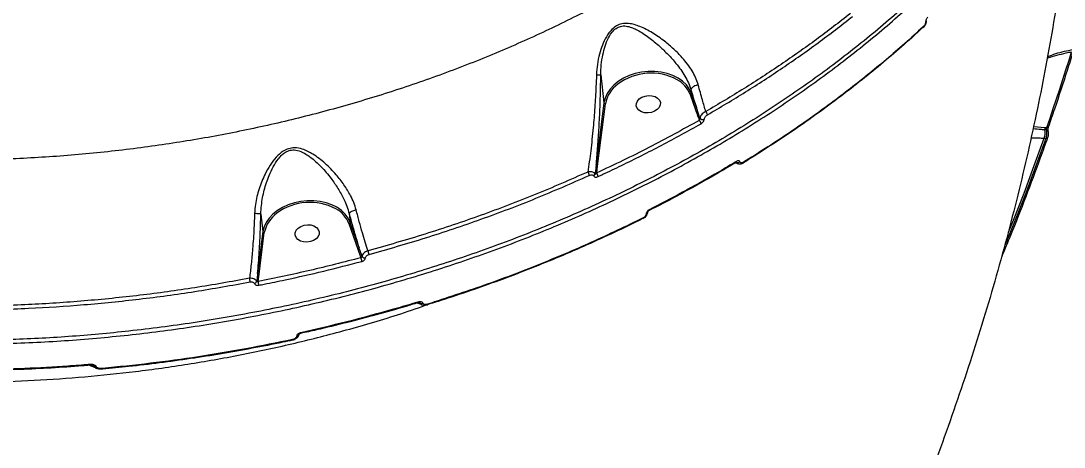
# Model space of a CAD drawing. Header units: millimetres. Extents: x -6028 to 5958, y -6064 to 4137.
# Drawn here: x 1973.4 to 2359.5, y -1547.2 to -1389.4 of the extents above; entities that cross this region are included whole.
import ezdxf

# ---------------------------------------------------------------- set-up
doc = ezdxf.new("R2010")
doc.units = ezdxf.units.MM
for name, color, linetype in [('DIKOM_ОБЪЕКТ', 7, 'Continuous'), ('DIKOM_РАЗМЕР_ЗОНА', 7, 'Continuous'), ('DIKOM_РАЗМЕР_ОБЪЕКТА', 7, 'Continuous')]:
    doc.layers.add(name, color=color, linetype=linetype)
doc.styles.add('style1', font='arial.ttf', dxfattribs={"width": 0.8})
doc.dimstyles.new('1-50', dxfattribs={"dimtxt": 300, "dimasz": 200, "dimexe": 100, "dimexo": 0, "dimgap": 100, "dimtad": 1, "dimtxsty": 'style1', "dimcen": 200, "dimclrd": 7, "dimclre": 7, "dimclrt": 7, "dimadec": 1, "dimazin": 2, "dimtfac": 1, "dimtmove": 0, "dimatfit": 2, "dimfxl": 0, "dimlwd": 25, "dimlwe": 18, "dimarcsym": 0})

# ---------------------------------------------------------------- blocks, each defined once
blk = doc.blocks.new('*D9')
at = {"layer": 'Defpoints', "color": 0, "transparency": 16777216}
for p in [(-6027.56, 1459.58), (4556.58, 1382.7), (4556.58, -5964.37)]:
    blk.add_point(p, dxfattribs=at)
at = {"layer": 'DIKOM_РАЗМЕР_ЗОНА', "color": 7, "lineweight": 18, "transparency": 16777216}
for p, q in [((-6027.56, 1459.58), (-6027.56, -6064.37)), ((4556.58, 1382.7), (4556.58, -6064.37))]:
    blk.add_line(p, q, dxfattribs=at)
at = {"layer": 'DIKOM_РАЗМЕР_ЗОНА', "color": 7, "lineweight": 25, "transparency": 16777216}
blk.add_line((-5827.56, -5964.37), (4356.58, -5964.37), dxfattribs=at)
at = {"layer": 'DIKOM_РАЗМЕР_ЗОНА', "color": 7, "transparency": 16777216}
for points in [[(-5827.56, -5931.03), (-5827.56, -5997.7), (-6027.56, -5964.37)], [(4356.58, -5931.03), (4356.58, -5997.7), (4556.58, -5964.37)]]:
    blk.add_solid(points, dxfattribs=at)
at = {"layer": 'DIKOM_РАЗМЕР_ЗОНА', "color": 7, "transparency": 16777216, "insert": (157.08, -5711.2), "char_height": 300, "attachment_point": 5, "style": 'style1'}
blk.add_mtext('10600', dxfattribs=at)
blk = doc.blocks.new('*D10')
at = {"layer": 'Defpoints', "color": 0, "transparency": 16777216}
for p in [(1555.59, 4137.49), (5858.35, 4137.49), (1555.59, -4898.38)]:
    blk.add_point(p, dxfattribs=at)
at = {"layer": 'DIKOM_РАЗМЕР_ЗОНА', "color": 7, "lineweight": 18, "transparency": 16777216}
for p, q in [((1555.59, 4137.49), (5958.35, 4137.49)), ((1555.59, -4898.38), (5958.35, -4898.38))]:
    blk.add_line(p, q, dxfattribs=at)
at = {"layer": 'DIKOM_РАЗМЕР_ЗОНА', "color": 7, "lineweight": 25, "transparency": 16777216}
blk.add_line((5858.35, -4698.38), (5858.35, 3937.49), dxfattribs=at)
at = {"layer": 'DIKOM_РАЗМЕР_ЗОНА', "color": 7, "transparency": 16777216}
for points in [[(5825.01, 3937.49), (5891.68, 3937.49), (5858.35, 4137.49)], [(5825.01, -4698.38), (5891.68, -4698.38), (5858.35, -4898.38)]]:
    blk.add_solid(points, dxfattribs=at)
at = {"layer": 'DIKOM_РАЗМЕР_ЗОНА', "color": 7, "transparency": 16777216, "insert": (5605.17, 52.12), "char_height": 300, "attachment_point": 5, "rotation": 90, "style": 'style1'}
blk.add_mtext('9050', dxfattribs=at)
blk = doc.blocks.new('*D11')
at = {"layer": 'Defpoints', "color": 0, "transparency": 16777216}
for p in [(259.43, 2965.58), (1920.55, -3002.33), (4022.59, -3002.33)]:
    blk.add_point(p, dxfattribs=at)
at = {"layer": 'DIKOM_РАЗМЕР_ОБЪЕКТА', "color": 7, "lineweight": 18, "transparency": 16777216}
for p, q in [((259.43, 2965.58), (4122.59, 2965.58)), ((1920.55, -3002.33), (4122.59, -3002.33))]:
    blk.add_line(p, q, dxfattribs=at)
at = {"layer": 'DIKOM_РАЗМЕР_ОБЪЕКТА', "color": 7, "lineweight": 25, "transparency": 16777216}
blk.add_line((4022.59, 2765.58), (4022.59, -2802.33), dxfattribs=at)
at = {"layer": 'DIKOM_РАЗМЕР_ОБЪЕКТА', "color": 7, "transparency": 16777216}
for points in [[(3989.25, 2765.58), (4055.92, 2765.58), (4022.59, 2965.58)], [(3989.25, -2802.33), (4055.92, -2802.33), (4022.59, -3002.33)]]:
    blk.add_solid(points, dxfattribs=at)
at = {"layer": 'DIKOM_РАЗМЕР_ОБЪЕКТА', "color": 7, "transparency": 16777216, "insert": (3769.41, -24.42), "char_height": 300, "attachment_point": 5, "rotation": 90, "style": 'style1'}
blk.add_mtext('6000', dxfattribs=at)
blk = doc.blocks.new('*D12')
at = {"layer": 'Defpoints', "color": 0, "transparency": 16777216}
for p in [(3056.58, 1987.9), (-4027.97, 676.5), (3056.58, -3714.77)]:
    blk.add_point(p, dxfattribs=at)
at = {"layer": 'DIKOM_РАЗМЕР_ОБЪЕКТА', "color": 7, "lineweight": 18, "transparency": 16777216}
for p, q in [((3056.58, 1987.9), (3056.58, -3814.77)), ((-4027.97, 676.5), (-4027.97, -3814.77))]:
    blk.add_line(p, q, dxfattribs=at)
at = {"layer": 'DIKOM_РАЗМЕР_ОБЪЕКТА', "color": 7, "lineweight": 25, "transparency": 16777216}
blk.add_line((-3827.97, -3714.77), (2856.58, -3714.77), dxfattribs=at)
at = {"layer": 'DIKOM_РАЗМЕР_ОБЪЕКТА', "color": 7, "transparency": 16777216}
for points in [[(-3827.97, -3681.44), (-3827.97, -3748.11), (-4027.97, -3714.77)], [(2856.58, -3681.44), (2856.58, -3748.11), (3056.58, -3714.77)]]:
    blk.add_solid(points, dxfattribs=at)
at = {"layer": 'DIKOM_РАЗМЕР_ОБЪЕКТА', "color": 7, "transparency": 16777216, "insert": (20, -3461.6), "char_height": 300, "attachment_point": 5, "style": 'style1'}
blk.add_mtext('7100', dxfattribs=at)

msp = doc.modelspace()

# ---------------------------------------------------------------- linework, layer by layer
at = {"layer": 'DIKOM_ОБЪЕКТ', "color": 7, "linetype": 'Continuous', "lineweight": 15}
for p, q in [((2307.227, -1391.871), (2307.254, -1391.847)), ((2187.995, -1409.367), (2189.179, -1419.676)), ((2221.062, -1416.589), (2222.916, -1421.935)), ((2221.363, -1414.881), (2221.363, -1414.883)), ((2221.363, -1414.883), (2221.506, -1416.128)), ((2223.361, -1421.474), (2221.506, -1416.128)), ((2189.179, -1419.676), (2186.286, -1442.776)), ((2186.823, -1443.129), (2189.715, -1420.03)), ((2352.421, -1428.993), (2348.128, -1428.566)), ((2352.358, -1429.635), (2352.894, -1429.686)), ((2352.885, -1429.036), (2352.421, -1428.993)), ((2353.501, -1430.082), (2353.505, -1430.101)), ((2352.046, -1432.848), (2352.648, -1432.904)), ((2186.482, -1445.692), (2186.823, -1443.129)), ((2238.204, -1441.69), (2238.333, -1441.748)), ((2062.208, -1460.888), (2062.957, -1467.405)), ((2094.89, -1460.685), (2095.268, -1463.977)), ((2094.824, -1464.438), (2098.106, -1473.901)), ((2098.55, -1473.44), (2095.268, -1463.977)), ((2062.957, -1467.405), (2061.023, -1482.847)), ((2061.56, -1483.2), (2063.493, -1467.762)), ((2098.106, -1473.901), (2099.237, -1477.057)), ((2061.199, -1485.865), (2061.56, -1483.2)), ((2121.845, -1494.558), (2119.994, -1493.826)), ((2120.758, -1493.688), (2121.235, -1493.903)), ((2123.817, -1494.554), (2123.832, -1494.552)), ((2073.963, -1507.63), (2073.954, -1507.629)), ((1999.839, -1516.928), (2000.694, -1517.317)), ((2003.686, -1518.339), (2003.688, -1518.337))]:
    msp.add_line(p, q, dxfattribs=at)
at = {"layer": 'DIKOM_ОБЪЕКТ', "color": 7, "linetype": 'Continuous', "lineweight": 15, "flags": 128}
for points in [[(2362.105, -1401.016), (2361.152, -1404.08), (2360.026, -1407.646), (2358.881, -1411.212), (2357.718, -1414.777), (2356.537, -1418.342), (2355.338, -1421.908), (2354.121, -1425.472), (2352.885, -1429.036)], [(2221.506, -1416.128), (2220.748, -1414.525), (2219.66, -1413.037), (2218.265, -1411.698), (2216.595, -1410.536), (2214.686, -1409.577), (2212.578, -1408.842), (2210.318, -1408.346), (2207.954, -1408.1), (2205.538, -1408.11), (2203.123, -1408.375), (2200.76, -1408.89), (2198.501, -1409.643), (2196.394, -1410.618), (2194.487, -1411.794), (2192.819, -1413.146), (2191.428, -1414.643), (2190.343, -1416.255), (2189.588, -1417.944), (2189.179, -1419.676)], [(2201.549, -1419.064), (2202.262, -1418.266), (2203.244, -1417.626), (2204.416, -1417.198), (2205.683, -1417.015), (2206.943, -1417.093), (2208.093, -1417.425), (2209.04, -1417.984), (2209.708, -1418.726), (2210.042, -1419.589), (2210.016, -1420.504), (2209.631, -1421.397), (2208.918, -1422.195), (2207.936, -1422.835), (2206.764, -1423.263), (2205.497, -1423.446), (2204.237, -1423.368), (2203.087, -1423.036), (2202.14, -1422.477), (2201.472, -1421.736), (2201.138, -1420.872), (2201.164, -1419.957), (2201.549, -1419.064)], [(2352.648, -1432.904), (2349.012, -1443.012), (2345.231, -1453.115), (2341.304, -1463.211), (2337.628, -1472.337)], [(2338.93, -1467.594), (2340.678, -1463.217), (2344.614, -1453.1), (2348.403, -1442.977), (2352.046, -1432.848)], [(2240.688, -1442.065), (2240.692, -1442.064), (2240.718, -1442.05)], [(2095.268, -1463.977), (2094.512, -1462.379), (2093.43, -1460.896), (2092.043, -1459.56), (2090.383, -1458.4), (2088.483, -1457.441), (2086.387, -1456.704), (2084.138, -1456.204), (2081.785, -1455.952), (2079.378, -1455.954), (2076.971, -1456.209), (2074.613, -1456.713), (2072.357, -1457.454), (2070.251, -1458.416), (2068.339, -1459.578), (2066.664, -1460.917), (2065.262, -1462.401), (2064.162, -1464.001), (2063.388, -1465.681), (2062.957, -1467.405)], [(2205.866, -1459.594), (2205.904, -1459.565), (2205.939, -1459.498), (2205.954, -1459.401), (2205.949, -1459.277)], [(2203.522, -1462.658), (2203.535, -1462.655), (2203.554, -1462.645)], [(2075.311, -1466.913), (2076.023, -1466.114), (2077.005, -1465.475), (2078.177, -1465.047), (2079.444, -1464.864), (2080.704, -1464.942), (2081.854, -1465.274), (2082.801, -1465.833), (2083.469, -1466.574), (2083.803, -1467.437), (2083.777, -1468.352), (2083.392, -1469.245), (2082.68, -1470.044), (2081.697, -1470.683), (2080.525, -1471.112), (2079.258, -1471.294), (2077.998, -1471.216), (2076.848, -1470.885), (2075.901, -1470.325), (2075.233, -1469.584), (2074.899, -1468.721), (2074.926, -1467.806), (2075.311, -1466.913)], [(2120.317, -1493.469), (2120.326, -1493.593), (2120.322, -1493.686), (2120.306, -1493.746), (2120.277, -1493.77), (2120.277, -1493.77)], [(2123.832, -1494.552), (2123.833, -1494.552), (2123.859, -1494.523), (2123.874, -1494.462), (2123.877, -1494.371), (2123.868, -1494.252)], [(2073.967, -1507.336), (2073.978, -1507.455), (2073.981, -1507.545), (2073.977, -1507.603), (2073.964, -1507.629), (2073.963, -1507.63)], [(1998.834, -1516.887), (1998.835, -1516.887), (1998.835, -1516.886)]]:
    msp.add_lwpolyline(points, dxfattribs=at)
at = {"layer": 'DIKOM_ОБЪЕКТ', "color": 7, "linetype": 'Continuous', "lineweight": 15}
for centre, radius, start, end in [((2307.922, -1389.336), 0.51, 303.7096, 356.05551), ((2306.992, -1391.609), 0.354, 317.88823, 11.87062), ((2206.583, -1429.229), 20.51, 61.7752, 126.82045), ((2201.071, -1422.169), 11.556, 125.92246, 169.33182), ((2211.139, -1420.502), 10.666, 21.52214, 61.16925), ((2221.003, -1416.088), 0.504, 276.68679, 355.44748), ((2189.665, -1419.522), 0.51, 197.6074, 275.66201), ((2222.858, -1421.434), 0.504, 276.68679, 355.44748), ((2225.218, -1424.582), 2.322, 10.79662, 45.0343), ((2222.801, -1427.875), 2.34, 10.63277, 45.51777), ((2225.768, -1424.672), 1.254, 214.78265, 294.53721), ((2347.02, -1430.737), 5.45, 337.22173, 11.66524), ((2353.424, -1429.415), 1.089, 157.20288, 191.68679), ((2352.992, -1428.376), 0.669, 260.80526, 332.18786), ((2352.913, -1430.32), 0.635, 22.07595, 91.66981), ((2352.756, -1432.244), 0.669, 260.7457, 331.93086), ((2186.773, -1442.622), 0.51, 197.59851, 275.6657), ((2237.894, -1441.516), 0.305, 310.94012, 17.17406), ((2238.772, -1440.608), 1.222, 248.94178, 307.15293), ((2240.506, -1441.821), 0.312, 312.80318, 16.38809), ((2180.856, -1447.086), 2.93, 9.70028, 36.72839), ((2184.933, -1445.955), 0.937, 297.83335, 350.23181), ((2184.232, -1447.458), 2.86, 9.6923, 38.13513), ((2080.347, -1477.097), 20.529, 62.0048, 126.49758), ((2084.888, -1468.358), 10.681, 21.53167, 61.50751), ((2074.914, -1470.074), 11.653, 125.56309, 168.55381), ((2203.324, -1462.432), 0.314, 317.11631, 17.57523), ((2204.619, -1460.177), 0.651, 285.2513, 350.80154), ((2094.765, -1463.937), 0.504, 276.6855, 355.44877), ((2098.047, -1473.4), 0.504, 276.68613, 355.44814), ((2096.609, -1476.643), 5.681, 8.03838, 21.88939), ((2093.851, -1479.217), 5.803, 7.91455, 21.8464), ((2100.656, -1476.018), 1.149, 210.23131, 283.04892), ((2046.844, -1487.484), 11.502, 7.27186, 14.09744), ((2059.618, -1485.618), 1.043, 282.71003, 346.19492), ((2061.509, -1482.692), 0.51, 197.60494, 275.65926), ((2050.914, -1488.599), 10.642, 7.2942, 14.88177), ((2121.647, -1492.764), 1.212, 250.13566, 293.8083), ((2075.499, -1505.297), 0.765, 267.68901, 347.29217), ((2076.483, -1504.956), 0.458, 339.62321, 17.0605), ((2000.171, -1516.525), 1.385, 183.02371, 195.14314), ((2001.077, -1516.223), 1.159, 250.70427, 281.75458), ((2005.026, -1517.992), 1.384, 182.38563, 194.51007)]:
    msp.add_arc(centre, radius, start, end, dxfattribs=at)
for points, knots in [([(1869.858, -1503.52), (1874.266, -1504.119), (1886.231, -1505.746), (1906.044, -1507.63), (1929.308, -1508.919), (1952.779, -1509.255), (1976.342, -1508.655), (1999.887, -1507.114), (2023.342, -1504.632), (2046.665, -1501.192), (2069.82, -1496.818), (2092.735, -1491.534), (2115.307, -1485.366), (2137.427, -1478.339), (2159.023, -1470.469), (2180.048, -1461.753), (2200.479, -1452.22), (2220.257, -1441.908), (2239.291, -1430.867), (2257.492, -1419.147), (2274.795, -1406.777), (2291.152, -1393.767), (2306.555, -1380.15), (2320.965, -1365.973), (2334.318, -1351.305), (2346.545, -1336.211), (2357.61, -1320.738), (2367.43, -1304.896), (2375.768, -1289.482), (2380.22, -1279.248), (2382.286, -1274.501)], [0, 0, 0, 0, 0.02119573, 0.05753671, 0.09399206, 0.13050555, 0.16701953, 0.20347476, 0.23981562, 0.27615652, 0.3126117, 0.3491254, 0.38563919, 0.42209443, 0.45843527, 0.49477614, 0.53123148, 0.56774525, 0.60425886, 0.64071421, 0.67705503, 0.71339587, 0.74985117, 0.78636487, 0.82287862, 0.85933385, 0.89567472, 0.9320155, 0.96847081, 1, 1, 1, 1]), ([(2288.518, -1307.096), (2284.392, -1311.399), (2276.137, -1320.008), (2262.58, -1332.337), (2248.078, -1344.306), (2232.55, -1355.818), (2216.05, -1366.829), (2198.936, -1377.096), (2181.282, -1386.6), (2163.171, -1395.342), (2144.309, -1403.463), (2124.73, -1410.908), (2104.486, -1417.633), (2084.017, -1423.491), (2063.399, -1428.483), (2042.708, -1432.628), (2021.613, -1435.989), (2000.172, -1438.524), (1978.45, -1440.2), (1956.914, -1440.984), (1935.633, -1440.89), (1914.669, -1439.955), (1893.692, -1438.162), (1872.777, -1435.482), (1851.999, -1431.902), (1831.795, -1427.497), (1812.223, -1422.298), (1793.322, -1416.354), (1774.802, -1409.574), (1756.748, -1401.943), (1739.226, -1393.472), (1723.801, -1384.971), (1710.26, -1376.691), (1702.499, -1371.346), (1698.615, -1368.671)], [0, 0, 0, 0, 0.0311785, 0.0623809, 0.0935595, 0.1256442, 0.1577552, 0.1898399, 0.2210202, 0.2522244, 0.2834047, 0.3154899, 0.347601, 0.3796861, 0.410889, 0.442116, 0.473319, 0.5054257, 0.5375587, 0.5696655, 0.6009196, 0.6321979, 0.6634522, 0.6956102, 0.727794, 0.7599521, 0.7912843, 0.8226406, 0.8539731, 0.8862093, 0.9184713, 0.9507075, 0.9753307, 1, 1, 1, 1]), ([(2358.959, -1316.677), (2356.928, -1319.717), (2351.454, -1327.906), (2341.59, -1340.954), (2329.129, -1355.671), (2315.458, -1370.068), (2300.594, -1384.084), (2284.557, -1397.659), (2267.699, -1410.495), (2250.1, -1422.565), (2231.849, -1433.859), (2212.65, -1444.563), (2192.53, -1454.61), (2171.537, -1463.951), (2150.134, -1472.379), (2128.404, -1479.888), (2106.435, -1486.489), (2083.869, -1492.291), (2060.761, -1497.237), (2037.18, -1501.29), (2013.921, -1504.325), (1991.069, -1506.392), (1968.695, -1507.562), (1946.159, -1507.88), (1923.529, -1507.31), (1900.876, -1505.835), (1878.392, -1503.456), (1856.148, -1500.161), (1834.217, -1495.958), (1812.53, -1490.821), (1791.176, -1484.728), (1770.24, -1477.678), (1750.181, -1469.825), (1731.049, -1461.216), (1712.869, -1451.911), (1695.347, -1441.759), (1678.567, -1430.763), (1662.632, -1418.927), (1648.695, -1407.304), (1640.48, -1399.419), (1636.847, -1395.932)], [0, 0, 0, 0, 0.0156514, 0.0421674, 0.0687038, 0.0952197, 0.122506, 0.1498143, 0.1771005, 0.2036165, 0.2301529, 0.2566688, 0.283955, 0.3112634, 0.3385496, 0.3650655, 0.391602, 0.4181179, 0.4454041, 0.4727125, 0.4999986, 0.5255599, 0.5511394, 0.5767006, 0.6029494, 0.6292177, 0.6554665, 0.6819826, 0.7085191, 0.7350351, 0.7623214, 0.7896298, 0.816916, 0.843432, 0.8699685, 0.8964845, 0.9237706, 0.9510792, 0.9783655, 1, 1, 1, 1]), ([(2363.967, -1323.464), (2363.601, -1327.631), (2362.766, -1337.127), (2361.091, -1351.941), (2359.008, -1367.918), (2356.599, -1383.905), (2353.877, -1399.899), (2350.838, -1415.896), (2347.483, -1431.892), (2343.812, -1447.883), (2339.825, -1463.864), (2335.522, -1479.831), (2330.903, -1495.78), (2325.969, -1511.707), (2320.72, -1527.608), (2315.158, -1543.476), (2309.281, -1559.309), (2303.093, -1575.101), (2296.593, -1590.848), (2289.783, -1606.544), (2282.666, -1622.186), (2275.235, -1637.765), (2267.612, -1653.108), (2262.318, -1663.199), (2259.714, -1668.161)], [0, 0, 0, 0, 0.0350079, 0.0797664, 0.1246396, 0.1696313, 0.2147444, 0.2599818, 0.3053464, 0.3508405, 0.3964659, 0.4422239, 0.4881156, 0.5341422, 0.5803036, 0.6265995, 0.6730294, 0.7195925, 0.766287, 0.8131107, 0.860062, 0.9071377, 0.9543347, 1, 1, 1, 1]), ([(2280.369, -1386.678), (2276.213, -1389.901), (2267.901, -1396.346), (2254.736, -1405.577), (2241.115, -1414.505), (2231.611, -1420.128), (2226.859, -1422.939)], [0, 0, 0, 0, 0.24909664, 0.49819402, 0.74909681, 1, 1, 1, 1]), ([(2227.499, -1424.147), (2232.227, -1421.35), (2241.685, -1415.755), (2255.311, -1406.833), (2268.543, -1397.563), (2276.936, -1391.057), (2281.132, -1387.804)], [0, 0, 0, 0, 0.2490964, 0.498194, 0.7490971, 1, 1, 1, 1]), ([(2308.423, -1389.373), (2308.425, -1389.407), (2308.438, -1389.687), (2308.291, -1390.257), (2307.931, -1391.029), (2307.558, -1391.594), (2307.291, -1391.79), (2307.237, -1391.829)], [0, 0, 0, 0, 0.03905859, 0.32464068, 0.6210803, 0.92373561, 1, 1, 1, 1]), ([(2308.205, -1389.761), (2308.192, -1389.895), (2308.166, -1390.162), (2307.997, -1390.62), (2307.754, -1391.061), (2307.517, -1391.363), (2307.374, -1391.502), (2307.338, -1391.537)], [0, 0, 0, 0, 0.2263798, 0.4527169, 0.682382, 0.9207708, 1, 1, 1, 1]), ([(2309.084, -1387.952), (2309.048, -1387.987), (2308.902, -1388.13), (2308.663, -1388.44), (2308.416, -1388.89), (2308.246, -1389.355), (2308.219, -1389.625), (2308.205, -1389.761)], [0, 0, 0, 0, 0.0795875, 0.3195003, 0.5498044, 0.774838, 1, 1, 1, 1]), ([(2224.076, -1413.101), (2224.048, -1412.998), (2223.791, -1412.071), (2223.122, -1410.312), (2221.804, -1407.824), (2220.138, -1405.38), (2217.885, -1402.636), (2215.029, -1399.751), (2211.294, -1396.617), (2207.12, -1393.702), (2203.363, -1391.758), (2200.42, -1390.72), (2198.218, -1390.278), (2195.993, -1390.313), (2193.832, -1391.099), (2191.778, -1392.714), (2189.987, -1395.224), (2188.526, -1398.351), (2187.446, -1401.796), (2186.673, -1405.461), (2186.493, -1408.033), (2186.403, -1409.319)], [0, 0, 0, 0, 0.0056308, 0.0508123, 0.0960145, 0.143873, 0.1917659, 0.2633139, 0.3349784, 0.4270908, 0.5191837, 0.559018, 0.5987826, 0.6438198, 0.6799281, 0.7160702, 0.7691215, 0.8237204, 0.8784549, 0.9392289, 1, 1, 1, 1]), ([(2187.993, -1409.362), (2187.993, -1409.36), (2188.031, -1408.108), (2188.12, -1405.605), (2188.689, -1402.051), (2189.53, -1398.712), (2190.713, -1395.717), (2192.208, -1393.307), (2194.004, -1391.797), (2195.924, -1391.17), (2197.878, -1391.325), (2199.809, -1391.933), (2202.437, -1393.2), (2205.792, -1395.385), (2209.533, -1398.504), (2212.915, -1401.755), (2215.524, -1404.682), (2217.609, -1407.421), (2219.196, -1409.854), (2220.466, -1412.367), (2221.165, -1414.023), (2221.363, -1414.88), (2221.363, -1414.881)], [0, 0, 0, 0, 0.0000807, 0.0623236, 0.1245679, 0.1794134, 0.2341052, 0.2846928, 0.3177621, 0.3507341, 0.393396, 0.432816, 0.4723175, 0.5665743, 0.6608651, 0.7344771, 0.8079867, 0.8565238, 0.9050181, 0.9525212, 0.9999899, 1, 1, 1, 1]), ([(2307.165, -1391.81), (2306.409, -1392.522), (2303.24, -1395.508), (2297.41, -1400.637), (2289.675, -1407.19), (2281.686, -1413.598), (2273.474, -1419.866), (2265.041, -1425.986), (2256.391, -1431.945), (2248.321, -1437.264), (2243.047, -1440.52), (2240.801, -1441.907)], [0, 0, 0, 0, 0.0388232, 0.162743, 0.2867895, 0.4109338, 0.5351455, 0.6593942, 0.7836403, 0.9078493, 1, 1, 1, 1]), ([(2307.338, -1391.537), (2305.064, -1393.619), (2298.415, -1399.709), (2286.81, -1409.488), (2272.247, -1420.725), (2256.968, -1431.542), (2246.193, -1438.336), (2240.806, -1441.733)], [0, 0, 0, 0, 0.11445474, 0.33476522, 0.55507565, 0.77753796, 1, 1, 1, 1]), ([(2362.608, -1400.925), (2361.748, -1401.066), (2359.711, -1401.401), (2356.62, -1402.189), (2354.33, -1402.838), (2353.232, -1403.264), (2353.181, -1403.284)], [0, 0, 0, 0, 0.2627147, 0.6222045, 0.9825704, 1, 1, 1, 1]), ([(2362.808, -1400.103), (2360.569, -1400.527), (2357.242, -1401.157), (2354.262, -1402.341), (2353.287, -1402.728)], [0, 0, 0, 0, 0.6728758, 1, 1, 1, 1]), ([(2362.743, -1400.853), (2362.032, -1403.136), (2359.826, -1410.213), (2356.767, -1419.493), (2354.346, -1426.487), (2353.584, -1428.689)], [0, 0, 0, 0, 0.246054, 0.7626148, 1, 1, 1, 1]), ([(2186.403, -1409.319), (2186.346, -1410.817), (2186.189, -1414.898), (2185.793, -1421.517), (2185.275, -1427.986), (2184.757, -1433.279), (2184.283, -1437.499), (2183.768, -1441.559), (2183.392, -1444.076), (2183.204, -1445.334)], [0, 0, 0, 0, 0.1128028, 0.3073778, 0.5062379, 0.62803, 0.7498313, 0.8749172, 1, 1, 1, 1]), ([(2186.286, -1442.776), (2186.474, -1440.746), (2186.852, -1436.655), (2187.319, -1429.734), (2187.696, -1422.19), (2187.917, -1415.258), (2187.974, -1410.934), (2187.995, -1409.367)], [0, 0, 0, 0, 0.2061811, 0.4154228, 0.6401041, 0.8695973, 1, 1, 1, 1]), ([(2186.403, -1409.319), (2186.449, -1409.32), (2186.763, -1409.325), (2187.281, -1409.335), (2187.807, -1409.35), (2187.931, -1409.358), (2187.993, -1409.362)], [0, 0, 0, 0, 0.0544992, 0.3767329, 0.6883714, 1, 1, 1, 1]), ([(2187.995, -1409.367), (2187.994, -1409.366), (2187.994, -1409.364), (2187.994, -1409.362), (2187.994, -1409.362), (2187.993, -1409.362)], [0, 0, 0, 0, 0.4442639, 0.8142462, 1, 1, 1, 1]), ([(2224.076, -1413.101), (2224.033, -1413.109), (2223.755, -1413.158), (2223.198, -1413.309), (2222.466, -1413.623), (2221.854, -1414.029), (2221.44, -1414.472), (2221.389, -1414.744), (2221.363, -1414.881)], [0, 0, 0, 0, 0.0319692, 0.2048523, 0.403642, 0.6024337, 0.8012221, 1, 1, 1, 1]), ([(2221.363, -1414.883), (2221.952, -1416.873), (2222.622, -1419.138), (2223.281, -1421.221), (2223.361, -1421.474)], [0, 0, 0, 0, 0.8785711, 1, 1, 1, 1]), ([(2226.859, -1422.939), (2226.442, -1421.549), (2225.531, -1418.509), (2224.588, -1415.003), (2224.076, -1413.101)], [0, 0, 0, 0, 0.45746, 1, 1, 1, 1]), ([(2222.916, -1421.935), (2223.004, -1422.186), (2223.505, -1423.611), (2224.017, -1425.033), (2224.44, -1426.205)], [0, 0, 0, 0, 0.175712, 1, 1, 1, 1]), ([(2224.738, -1425.387), (2224.366, -1424.343), (2223.903, -1423.047), (2223.449, -1421.73), (2223.361, -1421.474)], [0, 0, 0, 0, 0.8058921, 1, 1, 1, 1]), ([(2226.859, -1422.939), (2226.78, -1422.974), (2226.439, -1423.126), (2225.872, -1423.499), (2225.281, -1424.097), (2224.865, -1424.753), (2224.781, -1425.175), (2224.738, -1425.387)], [0, 0, 0, 0, 0.073526, 0.319832, 0.5507627, 0.7734285, 1, 1, 1, 1]), ([(2226.289, -1425.812), (2226.313, -1425.678), (2226.36, -1425.408), (2226.597, -1424.974), (2226.934, -1424.563), (2227.258, -1424.293), (2227.454, -1424.174), (2227.499, -1424.147)], [0, 0, 0, 0, 0.2210758, 0.4418441, 0.6744882, 0.9251327, 1, 1, 1, 1]), ([(2224.44, -1426.205), (2218.286, -1429.622), (2205.961, -1436.466), (2192.981, -1442.614), (2186.482, -1445.692)], [0, 0, 0, 0, 0.4992718, 1, 1, 1, 1]), ([(2187.051, -1446.977), (2187.629, -1446.709), (2190.52, -1445.373), (2198.446, -1441.607), (2210.672, -1435.476), (2220.288, -1430.122), (2225.1, -1427.443)], [0, 0, 0, 0, 0.04414206, 0.2207205, 0.61001636, 1, 1, 1, 1]), ([(2224.738, -1425.387), (2224.735, -1425.433), (2224.731, -1425.487), (2224.706, -1425.608), (2224.664, -1425.756), (2224.58, -1425.961), (2224.501, -1426.111), (2224.452, -1426.188), (2224.44, -1426.205)], [0, 0, 0, 0, 0.1599618, 0.1864581, 0.3964686, 0.6399118, 0.9172974, 1, 1, 1, 1]), ([(2225.1, -1427.443), (2225.144, -1427.417), (2225.335, -1427.303), (2225.653, -1427.042), (2225.985, -1426.64), (2226.22, -1426.212), (2226.266, -1425.946), (2226.289, -1425.812)], [0, 0, 0, 0, 0.0733572, 0.3225332, 0.5550573, 0.7773662, 1, 1, 1, 1]), ([(2347.988, -1429.237), (2348.982, -1429.325), (2350.434, -1429.453), (2351.897, -1429.592), (2352.358, -1429.635)], [0, 0, 0, 0, 0.6845895, 1, 1, 1, 1]), ([(2352.894, -1429.686), (2352.902, -1429.722), (2352.956, -1429.981), (2353.016, -1430.541), (2352.994, -1431.386), (2352.874, -1432.228), (2352.723, -1432.679), (2352.648, -1432.904)], [0, 0, 0, 0, 0.03879957, 0.27835466, 0.51864197, 0.75944829, 1, 1, 1, 1]), ([(2352.885, -1429.036), (2352.88, -1429.082), (2352.87, -1429.174), (2352.867, -1429.344), (2352.874, -1429.515), (2352.885, -1429.627), (2352.893, -1429.679), (2352.894, -1429.686)], [0, 0, 0, 0, 0.2443206, 0.4857835, 0.7247031, 0.9616404, 1, 1, 1, 1]), ([(2353.571, -1431.102), (2353.57, -1431.26), (2353.566, -1431.697), (2353.474, -1432.205), (2353.362, -1432.489), (2353.338, -1432.55)], [0, 0, 0, 0, 0.3086409, 0.8534008, 1, 1, 1, 1]), ([(2353.583, -1428.692), (2353.582, -1428.695), (2353.568, -1428.729), (2353.529, -1428.871), (2353.485, -1429.111), (2353.455, -1429.431), (2353.457, -1429.747), (2353.48, -1429.978), (2353.498, -1430.057), (2353.503, -1430.081)], [0, 0, 0, 0, 0.0164734, 0.1612694, 0.3305864, 0.5300532, 0.7441019, 0.9223211, 1, 1, 1, 1]), ([(2353.489, -1430.104), (2353.532, -1430.308), (2353.599, -1430.62), (2353.579, -1430.977), (2353.571, -1431.102)], [0, 0, 0, 0, 0.6522307, 1, 1, 1, 1]), ([(2353.346, -1432.559), (2352.449, -1435.081), (2349.849, -1442.393), (2345.309, -1454.488), (2340.508, -1466.757), (2337.38, -1474.228), (2336.252, -1476.925)], [0, 0, 0, 0, 0.1703284, 0.4938392, 0.8173552, 1, 1, 1, 1]), ([(2347.249, -1432.682), (2348.206, -1432.664), (2349.766, -1432.635), (2351.41, -1432.788), (2352.046, -1432.848)], [0, 0, 0, 0, 0.6131921, 1, 1, 1, 1]), ([(2097.485, -1459.386), (2097.207, -1458.478), (2096.651, -1456.662), (2095.17, -1453.493), (2093.037, -1449.976), (2089.89, -1445.957), (2086.098, -1442.057), (2082.478, -1439.29), (2079.58, -1437.653), (2077.342, -1436.729), (2074.935, -1436.256), (2072.464, -1436.605), (2070.059, -1437.749), (2067.713, -1439.882), (2065.535, -1442.8), (2063.384, -1446.694), (2061.45, -1451.518), (2060.236, -1456.458), (2059.988, -1459.511), (2059.899, -1460.6)], [0, 0, 0, 0, 0.0447772, 0.0895836, 0.1609596, 0.2324511, 0.3238567, 0.4152091, 0.4506003, 0.4859294, 0.532939, 0.566421, 0.5998007, 0.6530914, 0.7108108, 0.7686684, 0.859286, 0.9497911, 1, 1, 1, 1]), ([(2062.206, -1460.876), (2062.206, -1460.872), (2062.219, -1459.807), (2062.46, -1456.813), (2063.357, -1451.968), (2064.95, -1447.218), (2066.718, -1443.369), (2068.258, -1440.935), (2069.715, -1439.248), (2070.991, -1438.141), (2072.617, -1437.281), (2074.813, -1437.018), (2076.913, -1437.615), (2078.853, -1438.628), (2081.423, -1440.412), (2084.622, -1443.324), (2087.981, -1447.326), (2090.799, -1451.379), (2092.737, -1454.886), (2094.086, -1458.008), (2094.649, -1459.799), (2094.889, -1460.681), (2094.889, -1460.681)], [0, 0, 0, 0, 0.0001637, 0.0510829, 0.1436677, 0.2363468, 0.2942874, 0.3520733, 0.3776166, 0.4030712, 0.4335399, 0.4638329, 0.5079573, 0.5427405, 0.5775932, 0.6705653, 0.7636051, 0.8366882, 0.9096676, 0.9548337, 0.9999683, 1, 1, 1, 1]), ([(2186.286, -1442.776), (2186.257, -1443.019), (2186.119, -1444.138), (2185.972, -1445.246), (2185.856, -1446.114)], [0, 0, 0, 0, 0.2174658, 1, 1, 1, 1]), ([(2238.088, -1441.738), (2237.707, -1441.973), (2234.306, -1444.076), (2227.698, -1447.891), (2218.249, -1453.15), (2210.954, -1457.04), (2206.769, -1459.121), (2205.856, -1459.575)], [0, 0, 0, 0, 0.0370423, 0.330373, 0.6243365, 0.9180445, 1, 1, 1, 1]), ([(2238.185, -1441.425), (2237.658, -1441.744), (2235.018, -1443.337), (2228.434, -1447.211), (2218.283, -1452.917), (2210.062, -1457.156), (2205.949, -1459.277)], [0, 0, 0, 0, 0.0507673, 0.2538466, 0.6266954, 1, 1, 1, 1]), ([(2238.843, -1442.402), (2238.563, -1442.275), (2238.192, -1442.107), (2237.832, -1441.981), (2237.744, -1441.95)], [0, 0, 0, 0, 0.7553607, 1, 1, 1, 1]), ([(2238.324, -1441.647), (2238.325, -1441.647), (2238.339, -1441.648), (2238.289, -1441.651), (2238.2, -1441.684), (2238.122, -1441.732), (2238.095, -1441.749)], [0, 0, 0, 0, 0.0298096, 0.4055939, 0.7970933, 1, 1, 1, 1]), ([(2239.51, -1441.581), (2239.506, -1441.568), (2239.468, -1441.451), (2239.334, -1441.271), (2239.024, -1441.161), (2238.622, -1441.2), (2238.331, -1441.35), (2238.185, -1441.425)], [0, 0, 0, 0, 0.029935, 0.2618163, 0.5039278, 0.7520085, 1, 1, 1, 1]), ([(2238.266, -1441.664), (2238.285, -1441.679), (2238.31, -1441.7), (2238.326, -1441.731), (2238.331, -1441.743), (2238.333, -1441.748)], [0, 0, 0, 0, 0.6184154, 0.8546697, 1, 1, 1, 1]), ([(2238.333, -1441.748), (2238.342, -1441.772), (2238.407, -1441.965), (2238.558, -1442.215), (2238.799, -1442.278), (2238.885, -1442.301)], [0, 0, 0, 0, 0.084285, 0.6739339, 1, 1, 1, 1]), ([(2240.714, -1442.044), (2240.674, -1442.071), (2240.404, -1442.254), (2239.882, -1442.423), (2239.261, -1442.481), (2238.944, -1442.338), (2238.838, -1442.291)], [0, 0, 0, 0, 0.0682255, 0.4689031, 0.8223093, 1, 1, 1, 1]), ([(2240.806, -1441.733), (2240.664, -1441.807), (2240.38, -1441.956), (2239.987, -1441.996), (2239.684, -1441.888), (2239.553, -1441.712), (2239.515, -1441.596), (2239.51, -1441.581)], [0, 0, 0, 0, 0.2478462, 0.4958968, 0.7364391, 0.9670206, 1, 1, 1, 1]), ([(2183.204, -1445.334), (2176.738, -1448.172), (2163.806, -1453.847), (2143.671, -1461.473), (2123.067, -1468.485), (2108.943, -1472.511), (2101.881, -1474.525)], [0, 0, 0, 0, 0.2485953, 0.4971905, 0.7485945, 1, 1, 1, 1]), ([(2102.234, -1475.848), (2109.234, -1473.854), (2123.233, -1469.865), (2143.814, -1462.877), (2164.08, -1455.219), (2177.189, -1449.468), (2183.743, -1446.593)], [0, 0, 0, 0, 0.2485949, 0.4971899, 0.748595, 1, 1, 1, 1]), ([(2185.856, -1446.114), (2185.77, -1445.95), (2185.6, -1445.628), (2185.037, -1445.313), (2184.288, -1445.17), (2183.628, -1445.229), (2183.263, -1445.32), (2183.204, -1445.334)], [0, 0, 0, 0, 0.22340262, 0.43765928, 0.6849803, 0.9488203, 1, 1, 1, 1]), ([(2183.743, -1446.593), (2183.969, -1446.509), (2184.367, -1446.361), (2184.862, -1446.371), (2185.211, -1446.502), (2185.317, -1446.69), (2185.37, -1446.784)], [0, 0, 0, 0, 0.3292416, 0.5798411, 0.788611, 1, 1, 1, 1]), ([(2185.37, -1446.784), (2185.427, -1446.883), (2185.539, -1447.078), (2185.911, -1447.213), (2186.397, -1447.208), (2186.805, -1447.088), (2187.026, -1446.988), (2187.051, -1446.977)], [0, 0, 0, 0, 0.21482429, 0.42596798, 0.68171855, 0.96415939, 1, 1, 1, 1]), ([(2186.482, -1445.692), (2186.399, -1445.789), (2186.256, -1445.957), (2186.067, -1446.109), (2185.948, -1446.162), (2185.883, -1446.153), (2185.864, -1446.126), (2185.856, -1446.114)], [0, 0, 0, 0, 0.3756425, 0.6517178, 0.8444675, 0.9349415, 1, 1, 1, 1]), ([(1540.667, -1451.223), (1541.839, -1454.335), (1545.023, -1462.781), (1551.169, -1476.737), (1559.381, -1493.087), (1568.708, -1509.546), (1579.084, -1526.033), (1590.467, -1542.471), (1602.83, -1558.81), (1616.173, -1575.019), (1630.452, -1591.075), (1645.617, -1606.928), (1661.594, -1622.505), (1678.311, -1637.733), (1695.722, -1652.562), (1713.812, -1666.957), (1732.536, -1680.905), (1751.832, -1694.365), (1771.609, -1707.276), (1791.774, -1719.577), (1812.27, -1731.223), (1833.067, -1742.183), (1854.126, -1752.451), (1875.378, -1762.001), (1896.725, -1770.79), (1918.066, -1778.777), (1939.336, -1785.929), (1960.496, -1792.216), (1981.515, -1797.646), (2002.327, -1802.21), (2022.837, -1805.887), (2042.948, -1808.66), (2061.676, -1810.421), (2079.074, -1811.312), (2095.207, -1811.474), (2110.929, -1810.947), (2126.169, -1809.735), (2140.795, -1807.855), (2154.768, -1805.31), (2166.737, -1802.498), (2173.905, -1800.361), (2176.826, -1799.491)], [0, 0, 0, 0, 0.0156537, 0.0424907, 0.0694124, 0.0963772, 0.1233419, 0.1502637, 0.1771009, 0.2039379, 0.2308597, 0.2578245, 0.2847891, 0.3117108, 0.3385479, 0.3653847, 0.3923061, 0.4192706, 0.4462349, 0.4731563, 0.4999932, 0.5268302, 0.5537518, 0.5807163, 0.6076809, 0.6346025, 0.6614396, 0.6882764, 0.7151982, 0.7421627, 0.7691273, 0.796049, 0.8228858, 0.845964, 0.8691648, 0.8923928, 0.9156208, 0.9388216, 0.961584, 0.9843464, 1, 1, 1, 1]), ([(2205.949, -1459.277), (2205.917, -1459.294), (2205.742, -1459.386), (2205.434, -1459.611), (2205.096, -1459.989), (2204.855, -1460.409), (2204.812, -1460.673), (2204.79, -1460.805)], [0, 0, 0, 0, 0.05457826, 0.29136598, 0.52783699, 0.76400911, 1, 1, 1, 1]), ([(2059.899, -1460.6), (2059.828, -1462.387), (2059.702, -1465.536), (2059.44, -1469.926), (2059.106, -1474.494), (2058.644, -1479.583), (2058.216, -1482.97), (2058, -1484.683)], [0, 0, 0, 0, 0.2022631, 0.3564046, 0.5119901, 0.7532456, 1, 1, 1, 1]), ([(2059.899, -1460.6), (2059.929, -1460.601), (2060.228, -1460.612), (2060.799, -1460.642), (2061.492, -1460.707), (2062.015, -1460.789), (2062.142, -1460.847), (2062.206, -1460.876)], [0, 0, 0, 0, 0.0262296, 0.2630658, 0.5087111, 0.7543375, 1, 1, 1, 1]), ([(2061.023, -1482.847), (2061.137, -1481.569), (2061.368, -1478.999), (2061.648, -1474.923), (2061.879, -1470.751), (2062.079, -1466.111), (2062.162, -1462.772), (2062.208, -1460.888)], [0, 0, 0, 0, 0.1948154, 0.3916446, 0.5750683, 0.7602137, 1, 1, 1, 1]), ([(2062.208, -1460.888), (2062.208, -1460.885), (2062.207, -1460.879), (2062.206, -1460.876), (2062.206, -1460.876), (2062.206, -1460.876)], [0, 0, 0, 0, 0.5095145, 0.9188081, 1, 1, 1, 1]), ([(2097.485, -1459.386), (2097.44, -1459.396), (2097.241, -1459.442), (2096.769, -1459.569), (2096.099, -1459.802), (2095.459, -1460.108), (2095.008, -1460.42), (2094.929, -1460.594), (2094.889, -1460.681)], [0, 0, 0, 0, 0.0350411, 0.1552442, 0.3664559, 0.5776353, 0.7888102, 1, 1, 1, 1]), ([(2094.889, -1460.681), (2094.889, -1460.682), (2094.889, -1460.683), (2094.89, -1460.685), (2094.89, -1460.685)], [0, 0, 0, 0, 0.6771306, 1, 1, 1, 1]), ([(2094.89, -1460.685), (2095.299, -1462.214), (2096.124, -1465.293), (2097.356, -1469.577), (2098.16, -1472.18), (2098.55, -1473.44)], [0, 0, 0, 0, 0.3372018, 0.6791375, 1, 1, 1, 1]), ([(2101.881, -1474.525), (2101.868, -1474.486), (2101.524, -1473.445), (2100.834, -1471.282), (2099.763, -1467.714), (2098.638, -1463.754), (2097.871, -1460.849), (2097.485, -1459.386)], [0, 0, 0, 0, 0.0088977, 0.2417801, 0.4772756, 0.7368308, 1, 1, 1, 1]), ([(2203.495, -1462.594), (2202.456, -1463.12), (2198.167, -1465.289), (2190.459, -1468.916), (2180.375, -1473.472), (2170.125, -1477.826), (2159.732, -1481.992), (2149.206, -1485.964), (2138.549, -1489.722), (2130.076, -1492.564), (2125.123, -1494.082), (2123.798, -1494.488)], [0, 0, 0, 0, 0.0415397, 0.17147, 0.301518, 0.4316546, 0.5618509, 0.6920777, 0.822297, 0.9524773, 1, 1, 1, 1]), ([(2203.624, -1462.337), (2197.317, -1465.389), (2184.703, -1471.494), (2164.982, -1479.793), (2144.749, -1487.496), (2130.828, -1492), (2123.868, -1494.252)], [0, 0, 0, 0, 0.2485963, 0.4971926, 0.7485968, 1, 1, 1, 1]), ([(2205.248, -1460.286), (2205.249, -1460.329), (2205.258, -1460.61), (2205.062, -1461.149), (2204.623, -1461.839), (2204.076, -1462.376), (2203.675, -1462.555), (2203.538, -1462.616)], [0, 0, 0, 0, 0.0455889, 0.2957509, 0.5676434, 0.8518776, 1, 1, 1, 1]), ([(2204.79, -1460.805), (2204.768, -1460.937), (2204.724, -1461.202), (2204.482, -1461.625), (2204.141, -1462.004), (2203.831, -1462.229), (2203.656, -1462.32), (2203.624, -1462.337)], [0, 0, 0, 0, 0.2364027, 0.4729289, 0.7098706, 0.9468108, 1, 1, 1, 1]), ([(2205.87, -1459.594), (2205.856, -1459.6), (2205.793, -1459.629), (2205.659, -1459.722), (2205.497, -1459.869), (2205.37, -1460.031), (2205.29, -1460.174), (2205.262, -1460.269), (2205.262, -1460.277), (2205.262, -1460.28)], [0, 0, 0, 0, 0.0445875, 0.2104989, 0.3836665, 0.5614151, 0.7126592, 0.8764921, 1, 1, 1, 1]), ([(2062.957, -1467.405), (2062.967, -1467.445), (2062.987, -1467.523), (2063.084, -1467.629), (2063.219, -1467.71), (2063.352, -1467.749), (2063.445, -1467.76), (2063.481, -1467.761), (2063.493, -1467.762)], [0, 0, 0, 0, 0.2145103, 0.4291425, 0.6438049, 0.8585604, 0.9550742, 1, 1, 1, 1]), ([(2099.663, -1476.597), (2099.339, -1475.692), (2098.964, -1474.646), (2098.599, -1473.583), (2098.55, -1473.44)], [0, 0, 0, 0, 0.8649382, 1, 1, 1, 1]), ([(2101.881, -1474.525), (2101.826, -1474.539), (2101.503, -1474.627), (2100.923, -1474.882), (2100.271, -1475.378), (2099.802, -1475.977), (2099.709, -1476.39), (2099.663, -1476.597)], [0, 0, 0, 0, 0.0479776, 0.2861548, 0.5242568, 0.7620714, 1, 1, 1, 1]), ([(2099.237, -1477.057), (2092.959, -1478.68), (2080.389, -1481.929), (2067.601, -1484.552), (2061.199, -1485.865)], [0, 0, 0, 0, 0.4994507, 1, 1, 1, 1]), ([(2061.47, -1487.247), (2062.122, -1487.119), (2065.382, -1486.475), (2073.408, -1484.808), (2085.503, -1482.079), (2094.898, -1479.639), (2099.599, -1478.417)], [0, 0, 0, 0, 0.0507666, 0.253854, 0.626699, 1, 1, 1, 1]), ([(2099.663, -1476.597), (2099.655, -1476.641), (2099.638, -1476.728), (2099.549, -1476.859), (2099.423, -1476.971), (2099.311, -1477.031), (2099.248, -1477.053), (2099.237, -1477.057)], [0, 0, 0, 0, 0.23690321, 0.47438917, 0.71259979, 0.95101272, 1, 1, 1, 1]), ([(2099.599, -1478.417), (2099.632, -1478.408), (2099.826, -1478.353), (2100.171, -1478.194), (2100.559, -1477.887), (2100.835, -1477.518), (2100.889, -1477.264), (2100.915, -1477.138)], [0, 0, 0, 0, 0.0489726, 0.2871328, 0.5250076, 0.7625598, 1, 1, 1, 1]), ([(2100.915, -1477.138), (2100.942, -1477.01), (2100.996, -1476.756), (2101.274, -1476.384), (2101.662, -1476.075), (2102.008, -1475.914), (2102.202, -1475.858), (2102.234, -1475.848)], [0, 0, 0, 0, 0.2376756, 0.4755037, 0.7137408, 0.9520188, 1, 1, 1, 1]), ([(2058, -1484.683), (2051.276, -1485.896), (2037.829, -1488.322), (2017.406, -1491.084), (1996.841, -1493.176), (1979.511, -1494.343), (1969.081, -1494.716), (1965.538, -1494.842)], [0, 0, 0, 0, 0.2203105, 0.4406215, 0.6630831, 0.8855455, 1, 1, 1, 1]), ([(1965.583, -1496.208), (1969.134, -1496.082), (1979.521, -1495.711), (1996.756, -1494.554), (2017.302, -1492.475), (2037.839, -1489.709), (2051.449, -1487.255), (2058.254, -1486.028)], [0, 0, 0, 0, 0.11445408, 0.3347639, 0.55507484, 0.77753638, 1, 1, 1, 1]), ([(2060.631, -1485.867), (2060.623, -1485.843), (2060.549, -1485.638), (2060.288, -1485.27), (2059.678, -1484.879), (2058.877, -1484.65), (2058.291, -1484.672), (2058, -1484.683)], [0, 0, 0, 0, 0.0300282, 0.2639362, 0.5066605, 0.754449, 1, 1, 1, 1]), ([(2058.254, -1486.028), (2058.43, -1486.007), (2058.784, -1485.964), (2059.269, -1486.066), (2059.641, -1486.279), (2059.798, -1486.497), (2059.843, -1486.621), (2059.848, -1486.636)], [0, 0, 0, 0, 0.2486401, 0.4974918, 0.738945, 0.9702819, 1, 1, 1, 1]), ([(2061.023, -1482.847), (2060.993, -1483.091), (2060.869, -1484.103), (2060.734, -1485.106), (2060.631, -1485.867)], [0, 0, 0, 0, 0.2408511, 1, 1, 1, 1]), ([(2061.199, -1485.865), (2061.137, -1485.898), (2061.014, -1485.96), (2060.843, -1485.992), (2060.717, -1485.97), (2060.654, -1485.917), (2060.636, -1485.878), (2060.631, -1485.867)], [0, 0, 0, 0, 0.27356458, 0.53428091, 0.76877175, 0.93405454, 1, 1, 1, 1]), ([(2059.848, -1486.636), (2059.911, -1486.756), (2060.034, -1486.991), (2060.44, -1487.212), (2060.931, -1487.315), (2061.29, -1487.27), (2061.47, -1487.247)], [0, 0, 0, 0, 0.2592095, 0.5021869, 0.751103, 1, 1, 1, 1]), ([(2120.268, -1493.742), (2118.786, -1494.2), (2113.688, -1495.775), (2104.876, -1498.249), (2093.851, -1501.148), (2084.526, -1503.427), (2078.855, -1504.662), (2076.904, -1505.087)], [0, 0, 0, 0, 0.10443468, 0.35931993, 0.6136126, 0.86711478, 1, 1, 1, 1]), ([(2120.317, -1493.469), (2119.688, -1493.66), (2116.546, -1494.611), (2107.824, -1497.159), (2094.033, -1500.894), (2082.628, -1503.511), (2076.921, -1504.821)], [0, 0, 0, 0, 0.0441418, 0.220714, 0.6100129, 1, 1, 1, 1]), ([(2120.989, -1493.715), (2120.988, -1493.714), (2120.985, -1493.713), (2120.901, -1493.691), (2120.737, -1493.685), (2120.521, -1493.7), (2120.354, -1493.756), (2120.282, -1493.78)], [0, 0, 0, 0, 0.1163192, 0.2991938, 0.4957488, 0.7799835, 1, 1, 1, 1]), ([(2122.136, -1493.872), (2122.128, -1493.849), (2122.085, -1493.732), (2121.924, -1493.542), (2121.556, -1493.372), (2121, -1493.311), (2120.559, -1493.413), (2120.317, -1493.469)], [0, 0, 0, 0, 0.0440655, 0.2245265, 0.4337949, 0.6874978, 1, 1, 1, 1]), ([(2120.986, -1493.72), (2121.027, -1493.737), (2121.104, -1493.769), (2121.179, -1493.828), (2121.219, -1493.873), (2121.231, -1493.895), (2121.235, -1493.903)], [0, 0, 0, 0, 0.3888957, 0.7259659, 0.8918553, 1, 1, 1, 1]), ([(2121.235, -1493.903), (2121.246, -1493.934), (2121.309, -1494.115), (2121.48, -1494.376), (2121.743, -1494.485), (2121.856, -1494.532)], [0, 0, 0, 0, 0.1039219, 0.6120381, 1, 1, 1, 1]), ([(2123.868, -1494.252), (2123.625, -1494.31), (2123.2, -1494.41), (2122.67, -1494.348), (2122.328, -1494.183), (2122.182, -1494.001), (2122.143, -1493.891), (2122.136, -1493.872)], [0, 0, 0, 0, 0.3277376, 0.5739001, 0.7795964, 0.9627667, 1, 1, 1, 1]), ([(1940.876, -1523.094), (1947.099, -1523.138), (1959.552, -1523.226), (1978.322, -1522.53), (1997.1, -1521.233), (2016.098, -1519.249), (2035.275, -1516.558), (2054.582, -1513.136), (2073.713, -1509.04), (2093.134, -1504.098), (2109.667, -1499.338), (2119.716, -1495.864), (2123.184, -1494.665)], [0, 0, 0, 0, 0.10103517, 0.20219028, 0.30334589, 0.40438112, 0.50955833, 0.6148736, 0.72018739, 0.82536544, 0.93972389, 1, 1, 1, 1]), ([(2123.829, -1494.543), (2123.765, -1494.566), (2123.407, -1494.691), (2122.772, -1494.74), (2122.154, -1494.708), (2121.894, -1494.56), (2121.857, -1494.538)], [0, 0, 0, 0, 0.09705824, 0.54100227, 0.93349477, 1, 1, 1, 1]), ([(2076.233, -1505.472), (2076.234, -1505.501), (2076.244, -1505.747), (2076.042, -1506.211), (2075.619, -1506.803), (2074.951, -1507.282), (2074.361, -1507.572), (2074.011, -1507.606), (2073.96, -1507.612)], [0, 0, 0, 0, 0.0270427, 0.2305695, 0.451874, 0.693039, 0.954782, 1, 1, 1, 1]), ([(2076.921, -1504.821), (2076.855, -1504.838), (2076.614, -1504.897), (2076.224, -1505.068), (2075.83, -1505.36), (2075.551, -1505.703), (2075.496, -1505.942), (2075.468, -1506.061)], [0, 0, 0, 0, 0.0918796, 0.3355773, 0.5630911, 0.7814364, 1, 1, 1, 1]), ([(2076.914, -1505.121), (2076.871, -1505.129), (2076.74, -1505.155), (2076.544, -1505.243), (2076.373, -1505.356), (2076.28, -1505.445), (2076.239, -1505.505), (2076.24, -1505.505), (2076.24, -1505.505)], [0, 0, 0, 0, 0.1206332, 0.3715578, 0.5682741, 0.7338365, 0.8762606, 1, 1, 1, 1]), ([(2073.967, -1507.336), (2068.192, -1508.525), (2056.643, -1510.903), (2039.103, -1513.812), (2021.435, -1516.272), (2009.574, -1517.457), (2003.643, -1518.05)], [0, 0, 0, 0, 0.2490999, 0.4981992, 0.7491003, 1, 1, 1, 1]), ([(2073.943, -1507.572), (2072.722, -1507.841), (2067.76, -1508.935), (2058.988, -1510.632), (2047.634, -1512.659), (2036.222, -1514.454), (2024.768, -1516.026), (2013.919, -1517.322), (2006.882, -1517.986), (2003.683, -1518.288)], [0, 0, 0, 0, 0.05296737, 0.21512469, 0.37739997, 0.53975878, 0.70216642, 0.86457525, 1, 1, 1, 1]), ([(2075.468, -1506.061), (2075.44, -1506.184), (2075.383, -1506.428), (2075.097, -1506.78), (2074.69, -1507.082), (2074.286, -1507.259), (2074.035, -1507.32), (2073.967, -1507.336)], [0, 0, 0, 0, 0.2168822, 0.4334814, 0.6619523, 0.9080852, 1, 1, 1, 1]), ([(1998.788, -1516.598), (1998.124, -1516.652), (1994.803, -1516.923), (1986.161, -1517.549), (1972.859, -1518.235), (1955.525, -1518.694), (1943.559, -1518.531), (1936.889, -1518.439)], [0, 0, 0, 0, 0.03215634, 0.16078993, 0.41828398, 0.67577575, 1, 1, 1, 1]), ([(1998.833, -1516.863), (1997.95, -1516.942), (1993.23, -1517.366), (1984.671, -1517.912), (1973.181, -1518.487), (1961.728, -1518.82), (1950.309, -1518.911), (1942.059, -1518.869), (1937.625, -1518.73), (1936.98, -1518.709)], [0, 0, 0, 0, 0.0428214, 0.2287936, 0.4143328, 0.5992228, 0.7836807, 0.9685343, 1, 1, 1, 1]), ([(2001.435, -1518.03), (2000.878, -1517.789), (1999.914, -1517.374), (1998.966, -1517.031), (1998.566, -1516.886)], [0, 0, 0, 0, 0.5785034, 1, 1, 1, 1]), ([(2001.313, -1517.358), (2001.298, -1517.321), (2001.25, -1517.201), (2001.053, -1516.996), (2000.644, -1516.779), (1999.875, -1516.574), (1999.219, -1516.588), (1998.788, -1516.598)], [0, 0, 0, 0, 0.0554935, 0.178409, 0.3494855, 0.5728527, 1, 1, 1, 1]), ([(2000.311, -1517.056), (2000.28, -1517.042), (2000.188, -1517.002), (1999.934, -1516.932), (1999.472, -1516.861), (1999.077, -1516.878), (1998.834, -1516.888)], [0, 0, 0, 0, 0.08745233, 0.25447107, 0.5412187, 1, 1, 1, 1]), ([(2000.31, -1517.059), (2000.382, -1517.093), (2000.507, -1517.151), (2000.645, -1517.245), (2000.683, -1517.302), (2000.694, -1517.317)], [0, 0, 0, 0, 0.5039089, 0.8701062, 1, 1, 1, 1]), ([(2000.694, -1517.317), (2000.714, -1517.373), (2000.78, -1517.553), (2000.994, -1517.834), (2001.276, -1517.976), (2001.424, -1518.052)], [0, 0, 0, 0, 0.1740123, 0.5642022, 1, 1, 1, 1]), ([(2003.643, -1518.05), (2003.234, -1518.063), (2002.628, -1518.082), (2001.92, -1517.894), (2001.55, -1517.696), (2001.371, -1517.504), (2001.326, -1517.392), (2001.313, -1517.358)], [0, 0, 0, 0, 0.4385476, 0.6487147, 0.8192261, 0.9451698, 1, 1, 1, 1]), ([(2003.686, -1518.33), (2003.583, -1518.341), (2003.122, -1518.392), (2002.368, -1518.324), (2001.709, -1518.217), (2001.46, -1518.076), (2001.457, -1518.074)], [0, 0, 0, 0, 0.134914, 0.6065973, 0.994213, 1, 1, 1, 1])]:
    msp.add_open_spline(points, degree=3, knots=knots, dxfattribs=at)

# ---------------------------------------------------------------- dimensions: what is measured, and where the dimension line sits
at = {"layer": 'DIKOM_РАЗМЕР_ЗОНА'}
dim = msp.add_linear_dim(base=(5858.345, 4137.494), p1=(1555.593, -4898.379), p2=(1555.593, 4137.494), angle=90, text='9050', dimstyle='1-50', dxfattribs=at)
dim.commit()
dim.dimension.update_dxf_attribs({"geometry": '*D10', "text_midpoint": (5858.345, 52.12), "dimtype": 160})
dim = msp.add_linear_dim(base=(4556.575, -5964.368), p1=(-6027.562, 1459.576), p2=(4556.575, 1382.704), text='10600', dimstyle='1-50', dxfattribs=at)
dim.commit()
dim.dimension.update_dxf_attribs({"geometry": '*D9', "text_midpoint": (157.08, -5964.368), "dimtype": 160})
at = {"layer": 'DIKOM_РАЗМЕР_ОБЪЕКТА'}
dim = msp.add_linear_dim(base=(4022.586, -3002.33), p1=(259.433, 2965.575), p2=(1920.546, -3002.33), angle=90, text='6000', dimstyle='1-50', dxfattribs=at)
dim.commit()
dim.dimension.update_dxf_attribs({"geometry": '*D11', "text_midpoint": (4022.586, -24.423), "dimtype": 160})
dim = msp.add_linear_dim(base=(3056.575, -3714.774), p1=(-4027.972, 676.501), p2=(3056.575, 1987.897), text='7100', dimstyle='1-50', dxfattribs=at)
dim.commit()
dim.dimension.update_dxf_attribs({"geometry": '*D12', "text_midpoint": (20, -3714.774), "dimtype": 160})

doc.saveas('drawing.dxf')
